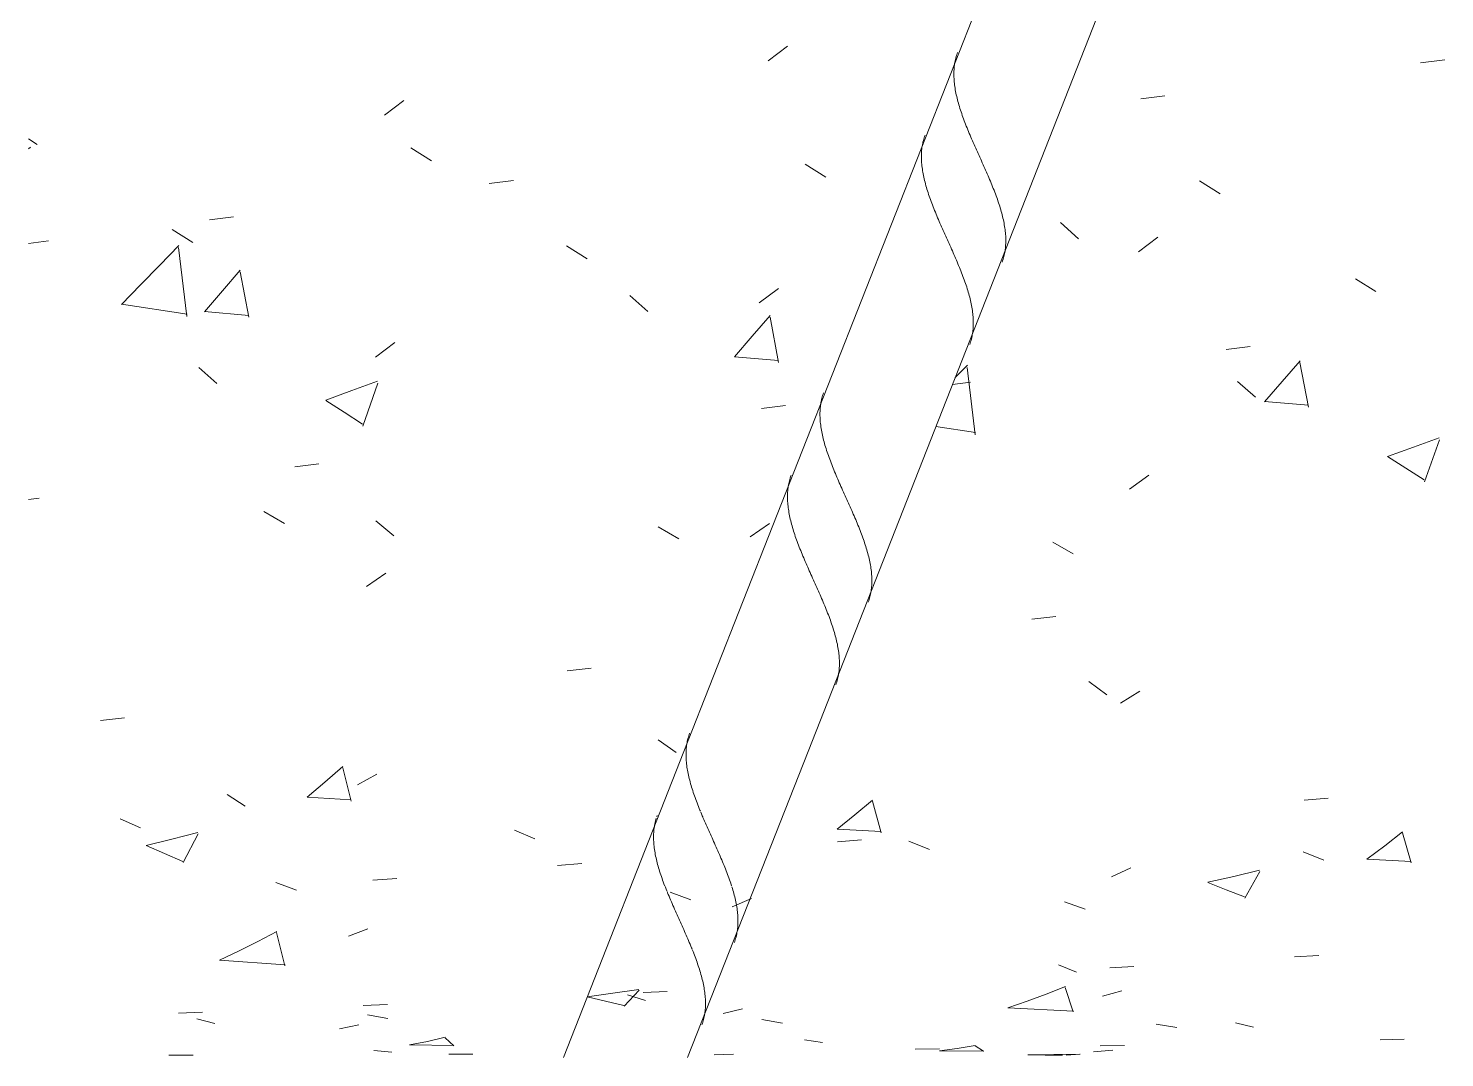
# Model space of a CAD drawing. Header units: inches. Extents: x 16427 to 16619, y -152 to -15.
# Drawn here: x 16594.34 to 16600.47, y -55.84 to -51.38 of the extents above; entities that cross this region are included whole.
import ezdxf

# ---------------------------------------------------------------- set-up
doc = ezdxf.new("R2010")
doc.units = ezdxf.units.IN
doc.header["$MEASUREMENT"] = 0
doc.layers.add('A-WALL', color=113, linetype='Continuous', lineweight=18)
doc.layers.add('A-WALL-PATT', color=111, linetype='Continuous', lineweight=18)

# ---------------------------------------------------------------- blocks, each defined once
blk = doc.blocks.new('FP_2-DETAIL - HOLLOWCORE SLAB - RC WAL CONNECTION SIDE')
at = {"layer": 'A-WALL-PATT', "color": 8, "lineweight": 9}
for p, q in [((16526.8018, -52.2135), (16526.9064, -52.1999)), ((16526.6412, -52.2549), (16526.7302, -52.3109)), ((16530.4889, -52.2246), (16530.5667, -52.2951)), ((16526.0177, -52.3154), (16526.1054, -52.304)), ((16526.5869, -52.4095), (16526.67, -52.3241)), ((16528.3494, -52.3261), (16528.4384, -52.3821)), ((16530.826, -52.3517), (16530.9097, -52.2882)), ((16526.7039, -52.6327), (16526.6686, -52.3338)), ((16526.5039, -52.4948), (16526.5869, -52.4095)), ((16526.8583, -52.5212), (16526.9354, -52.4308)), ((16526.9722, -52.6354), (16526.9352, -52.4384)), ((16526.4208, -52.5799), (16526.5039, -52.4948)), ((16529.183, -52.5734), (16529.2668, -52.5103)), ((16531.7658, -52.4684), (16531.8549, -52.5242)), ((16526.7811, -52.6114), (16526.8583, -52.5212)), ((16528.6227, -52.5404), (16528.7005, -52.6104)), ((16526.421, -52.5791), (16526.7056, -52.6224)), ((16526.7811, -52.6108), (16526.9724, -52.6272)), ((16529.1535, -52.7179), (16529.2306, -52.628)), ((16529.2674, -52.8312), (16529.2304, -52.6356)), ((16527.5209, -52.8077), (16527.6047, -52.7452)), ((16529.0764, -52.8074), (16529.1535, -52.7179)), ((16529.0764, -52.8067), (16529.2676, -52.823)), ((16531.2059, -52.775), (16531.3106, -52.7616)), ((16526.7565, -52.8531), (16526.8343, -52.9221)), ((16530.032, -52.8968), (16530.0852, -52.8432)), ((16530.1191, -53.1446), (16530.0837, -52.8527)), ((16531.4487, -52.9129), (16531.5259, -52.8239)), ((16531.5627, -53.0249), (16531.5257, -52.8314)), ((16527.4184, -52.9533), (16527.5304, -52.9118)), ((16527.4665, -53.1065), (16527.5314, -52.921)), ((16530.0205, -52.9262), (16530.0986, -52.9163)), ((16531.2556, -52.913), (16531.3335, -52.9818)), ((16531.3716, -53.0014), (16531.4487, -52.9129)), ((16527.306, -52.9952), (16527.3856, -53.0467)), ((16527.3063, -52.9947), (16527.4184, -52.9533)), ((16531.3716, -53.0008), (16531.5629, -53.0168)), ((16527.3856, -53.0467), (16527.4652, -53.098)), ((16529.1928, -53.031), (16529.2975, -53.0178)), ((16529.9485, -53.1091), (16530.1207, -53.1345)), ((16532.0172, -53.1981), (16532.1292, -53.1573)), ((16532.0653, -53.3483), (16532.1302, -53.1664)), ((16531.9049, -53.2392), (16531.9844, -53.2897)), ((16531.9051, -53.2387), (16532.0172, -53.1981)), ((16527.1719, -53.2836), (16527.2766, -53.2706)), ((16531.9844, -53.2897), (16532.064, -53.34)), ((16530.7871, -53.3795), (16530.8708, -53.3195)), ((16526.0177, -53.4253), (16526.0646, -53.4195)), ((16527.038, -53.4772), (16527.1271, -53.5293)), ((16527.5232, -53.5174), (16527.6011, -53.5825)), ((16528.7463, -53.5434), (16528.8353, -53.5951)), ((16529.1441, -53.5867), (16529.2278, -53.5281)), ((16530.4545, -53.609), (16530.5436, -53.6603)), ((16527.482, -53.8015), (16527.5658, -53.7446)), ((16530.364, -53.9437), (16530.4687, -53.9318)), ((16528.351, -54.1672), (16528.4557, -54.1558)), ((16530.6115, -54.2127), (16530.6894, -54.2706)), ((16530.7481, -54.3068), (16530.8319, -54.2551)), ((16526.33, -54.3814), (16526.4347, -54.3706)), ((16528.7453, -54.4664), (16528.8232, -54.5207)), ((16527.3023, -54.6489), (16527.3794, -54.5816)), ((16527.4162, -54.7319), (16527.3792, -54.5873)), ((16527.2251, -54.7146), (16527.3023, -54.6489)), ((16527.4431, -54.6608), (16527.5269, -54.6141)), ((16526.8792, -54.7031), (16526.957, -54.7533)), ((16527.2251, -54.7142), (16527.4164, -54.726)), ((16531.5432, -54.7278), (16531.6479, -54.7181)), ((16529.5975, -54.7906), (16529.6746, -54.7266)), ((16529.7114, -54.8692), (16529.6744, -54.7321)), ((16526.4149, -54.8084), (16526.5039, -54.8468)), ((16529.5204, -54.8529), (16529.5975, -54.7906)), ((16526.5277, -54.9236), (16526.6398, -54.8955)), ((16526.6398, -54.8955), (16526.7518, -54.8671)), ((16526.6879, -54.9979), (16526.7527, -54.8734)), ((16528.1231, -54.8571), (16528.2122, -54.8947)), ((16529.5204, -54.8524), (16529.7116, -54.8636)), ((16529.5222, -54.9083), (16529.6269, -54.8993)), ((16529.8313, -54.9048), (16529.9204, -54.9416)), ((16531.8927, -54.9246), (16531.9699, -54.8642)), ((16532.0067, -54.9987), (16531.9697, -54.8694)), ((16526.5274, -54.9239), (16526.607, -54.9584)), ((16526.607, -54.9584), (16526.6866, -54.9923)), ((16531.5396, -54.9515), (16531.6286, -54.9875)), ((16531.8156, -54.9833), (16531.8927, -54.9246)), ((16528.3103, -55.01), (16528.415, -55.0014)), ((16530.7092, -55.0592), (16530.793, -55.02)), ((16531.8156, -54.9829), (16532.0069, -54.9934)), ((16527.0896, -55.0833), (16527.1786, -55.1168)), ((16527.5092, -55.0743), (16527.6139, -55.066)), ((16531.1262, -55.0833), (16531.2058, -55.115)), ((16531.1265, -55.083), (16531.2386, -55.0572)), ((16531.2386, -55.0572), (16531.3506, -55.031)), ((16531.2867, -55.1512), (16531.3516, -55.0368)), ((16528.7978, -55.1257), (16528.8869, -55.1583)), ((16531.2058, -55.115), (16531.2854, -55.1461)), ((16529.0662, -55.1899), (16529.15, -55.1538)), ((16530.5061, -55.1671), (16530.5951, -55.1988)), ((16527.0112, -55.3391), (16527.0943, -55.2956)), ((16527.1282, -55.445), (16527.0928, -55.3007)), ((16527.4042, -55.317), (16527.488, -55.2842)), ((16526.845, -55.421), (16526.9281, -55.3809)), ((16526.9281, -55.3809), (16527.0112, -55.3391)), ((16526.8452, -55.4206), (16527.1298, -55.4404)), ((16530.4794, -55.441), (16530.5573, -55.4719)), ((16530.7014, -55.4534), (16530.8061, -55.4474)), ((16531.5024, -55.4062), (16531.6071, -55.3998)), ((16528.4375, -55.579), (16528.5171, -55.5979)), ((16528.4378, -55.5788), (16528.5499, -55.5632)), ((16528.5499, -55.5632), (16528.6619, -55.5471)), ((16528.598, -55.6191), (16528.6629, -55.5507)), ((16528.6132, -55.5702), (16528.6911, -55.5956)), ((16528.6804, -55.5607), (16528.7851, -55.5556)), ((16530.3433, -55.5979), (16530.4264, -55.5671)), ((16530.4264, -55.5671), (16530.5094, -55.5344)), ((16530.5433, -55.6441), (16530.508, -55.5382)), ((16530.6703, -55.5765), (16530.7541, -55.5528)), ((16527.4685, -55.6168), (16527.5731, -55.6122)), ((16528.5171, -55.5979), (16528.5967, -55.6161)), ((16529.0273, -55.6515), (16529.1111, -55.6314)), ((16530.2602, -55.6269), (16530.3433, -55.5979)), ((16530.2604, -55.6267), (16530.545, -55.6408)), ((16526.6674, -55.6504), (16526.7721, -55.6462)), ((16526.747, -55.6744), (16526.8249, -55.6941)), ((16527.3653, -55.7173), (16527.4491, -55.7011)), ((16527.4865, -55.6571), (16527.5755, -55.6737)), ((16529.1947, -55.678), (16529.2838, -55.6936)), ((16530.9029, -55.6977), (16530.992, -55.7123)), ((16531.2462, -55.6916), (16531.324, -55.7101)), ((16527.7463, -55.772), (16527.8234, -55.7546)), ((16527.8602, -55.7909), (16527.8232, -55.7562)), ((16531.8726, -55.7652), (16531.9773, -55.7626)), ((16527.5138, -55.8114), (16527.5917, -55.8182)), ((16527.6691, -55.7872), (16527.7463, -55.772)), ((16527.6691, -55.7871), (16527.8604, -55.7896)), ((16529.38, -55.7648), (16529.4579, -55.7775)), ((16529.8595, -55.8056), (16529.9642, -55.8039)), ((16529.9644, -55.8127), (16530.0415, -55.8023)), ((16529.9644, -55.8126), (16530.1556, -55.8142)), ((16530.0415, -55.8023), (16530.1186, -55.7897)), ((16530.1554, -55.8151), (16530.1184, -55.7909)), ((16530.6314, -55.8171), (16530.7152, -55.8109)), ((16530.6606, -55.7917), (16530.7653, -55.7897)), ((16526.6266, -55.8319), (16526.7313, -55.8318)), ((16527.8386, -55.8276), (16527.9433, -55.8269)), ((16528.9884, -55.8303), (16529.0722, -55.8279)), ((16530.3476, -55.8305), (16530.4226, -55.8315)), ((16530.3479, -55.8305), (16530.46, -55.829)), ((16530.4226, -55.8315), (16530.4976, -55.8319)), ((16530.46, -55.829), (16530.572, -55.8271)), ((16530.5132, -55.8319), (16530.573, -55.8276))]:
    blk.add_line(p, q, dxfattribs=at)
blk = doc.blocks.new('FP_3-DETAIL - HOLLOWCORE SLAB - RC WAL CONNECTION SIDE')
at = {"layer": 'A-WALL-PATT', "color": 8, "lineweight": 9}
for p, q in [((16529.2219, -51.5242), (16529.3057, -51.4616)), ((16532.0477, -51.5334), (16532.1524, -51.5199)), ((16527.5598, -51.7593), (16527.6436, -51.6961)), ((16530.8357, -51.6895), (16530.9404, -51.676)), ((16526.0177, -51.8625), (16526.0555, -51.8863)), ((16526.0177, -51.9051), (16526.0273, -51.8978)), ((16527.6747, -51.9015), (16527.7637, -51.9575)), ((16529.3829, -51.9728), (16529.472, -52.0288)), ((16528.0137, -52.0558), (16528.1184, -52.0422)), ((16531.0911, -52.0441), (16531.1802, -52.1001))]:
    blk.add_line(p, q, dxfattribs=at)
blk = doc.blocks.new('Dowel19 - Dowel-1964209-DETAIL - HOLLOWCORE SLAB - RC WAL CONNECTION SIDE')
at = {"layer": 'A-WALL', "lineweight": 9}
for name in ['FP_3-DETAIL - HOLLOWCORE SLAB - RC WAL CONNECTION SIDE', 'FP_2-DETAIL - HOLLOWCORE SLAB - RC WAL CONNECTION SIDE']:
    blk.add_blockref(name, (34.1613, 0), dxfattribs=at)
blk = doc.blocks.new('FP_4-DETAIL - HOLLOWCORE SLAB - RC WAL CONNECTION SIDE')
at = {"layer": 'A-WALL', "lineweight": 9}
for p, q in [((16530.7393, -49.7344), (16528.8574, -54.5161)), ((16529.3948, -54.5161), (16531.2766, -49.7344)), ((16528.8574, -54.5161), (16528.3353, -55.8427)), ((16528.8727, -55.8427), (16529.3948, -54.5161))]:
    blk.add_line(p, q, dxfattribs=at)
at = {"layer": 'A-WALL-PATT', "color": 8, "lineweight": 9}
for p, q in [((16530.0299, -51.5368), (16530.0309, -51.5306)), ((16530.0309, -51.5306), (16530.0321, -51.5245)), ((16530.0321, -51.5245), (16530.0334, -51.5184)), ((16530.0334, -51.5184), (16530.0349, -51.5124)), ((16530.0349, -51.5124), (16530.0365, -51.5064)), ((16530.0365, -51.5064), (16530.0382, -51.5005)), ((16530.0382, -51.5005), (16530.0401, -51.4947)), ((16530.0401, -51.4947), (16530.0421, -51.4889)), ((16530.0265, -51.5816), (16530.0266, -51.5751)), ((16530.0266, -51.5883), (16530.0265, -51.5816)), ((16530.0266, -51.5751), (16530.0268, -51.5686)), ((16530.0268, -51.5949), (16530.0266, -51.5883)), ((16530.0268, -51.5686), (16530.0271, -51.5621)), ((16530.0271, -51.5621), (16530.0276, -51.5557)), ((16530.0276, -51.5557), (16530.0282, -51.5494)), ((16530.0282, -51.5494), (16530.029, -51.5431)), ((16530.029, -51.5431), (16530.0299, -51.5368)), ((16530.0271, -51.6017), (16530.0268, -51.5949)), ((16530.0275, -51.6084), (16530.0271, -51.6017)), ((16530.0281, -51.6152), (16530.0275, -51.6084)), ((16530.0288, -51.6221), (16530.0281, -51.6152)), ((16530.0296, -51.629), (16530.0288, -51.6221)), ((16530.0306, -51.636), (16530.0296, -51.629)), ((16530.0316, -51.643), (16530.0306, -51.636)), ((16530.0328, -51.6501), (16530.0316, -51.643)), ((16530.0341, -51.6572), (16530.0328, -51.6501)), ((16530.0355, -51.6643), (16530.0341, -51.6572)), ((16530.037, -51.6715), (16530.0355, -51.6643)), ((16530.0387, -51.6787), (16530.037, -51.6715)), ((16530.0404, -51.686), (16530.0387, -51.6787)), ((16530.0423, -51.6933), (16530.0404, -51.686)), ((16530.0442, -51.7007), (16530.0423, -51.6933)), ((16530.0462, -51.7081), (16530.0442, -51.7007)), ((16530.0484, -51.7155), (16530.0462, -51.7081)), ((16530.0506, -51.723), (16530.0484, -51.7155)), ((16530.0529, -51.7305), (16530.0506, -51.723)), ((16530.0553, -51.7381), (16530.0529, -51.7305)), ((16530.0578, -51.7456), (16530.0553, -51.7381)), ((16530.0604, -51.7532), (16530.0578, -51.7456)), ((16530.0631, -51.7609), (16530.0604, -51.7532)), ((16530.0658, -51.7686), (16530.0631, -51.7609)), ((16530.0686, -51.7763), (16530.0658, -51.7686)), ((16530.0715, -51.784), (16530.0686, -51.7763)), ((16530.0744, -51.7917), (16530.0715, -51.784)), ((16530.0775, -51.7995), (16530.0744, -51.7917)), ((16530.0805, -51.8073), (16530.0775, -51.7995)), ((16530.0837, -51.8151), (16530.0805, -51.8073)), ((16530.0869, -51.823), (16530.0837, -51.8151)), ((16530.0901, -51.8309), (16530.0869, -51.823)), ((16530.0934, -51.8388), (16530.0901, -51.8309)), ((16529.8884, -51.9003), (16529.8893, -51.8941)), ((16529.8893, -51.8941), (16529.8903, -51.8879)), ((16529.8903, -51.8879), (16529.8915, -51.8817)), ((16529.8915, -51.8817), (16529.8928, -51.8757)), ((16529.8928, -51.8757), (16529.8943, -51.8697)), ((16529.8943, -51.8697), (16529.8959, -51.8637)), ((16529.8959, -51.8637), (16529.8976, -51.8578)), ((16529.8976, -51.8578), (16529.8995, -51.8519)), ((16529.8995, -51.8519), (16529.9015, -51.8461)), ((16530.0967, -51.8467), (16530.0934, -51.8388)), ((16530.1001, -51.8546), (16530.0967, -51.8467)), ((16530.1035, -51.8625), (16530.1001, -51.8546)), ((16530.1069, -51.8705), (16530.1035, -51.8625)), ((16530.1104, -51.8784), (16530.1069, -51.8705)), ((16530.1139, -51.8864), (16530.1104, -51.8784)), ((16530.1175, -51.8944), (16530.1139, -51.8864)), ((16530.121, -51.9024), (16530.1175, -51.8944)), ((16529.8859, -51.9389), (16529.886, -51.9323)), ((16529.886, -51.9455), (16529.8859, -51.9389)), ((16529.886, -51.9323), (16529.8862, -51.9258)), ((16529.8862, -51.9522), (16529.886, -51.9455)), ((16529.8862, -51.9258), (16529.8865, -51.9194)), ((16529.8865, -51.9589), (16529.8862, -51.9522)), ((16529.8865, -51.9194), (16529.887, -51.913)), ((16529.8869, -51.9657), (16529.8865, -51.9589)), ((16529.887, -51.913), (16529.8876, -51.9066)), ((16529.8876, -51.9066), (16529.8884, -51.9003)), ((16530.1246, -51.9104), (16530.121, -51.9024)), ((16530.1282, -51.9184), (16530.1246, -51.9104)), ((16530.1318, -51.9264), (16530.1282, -51.9184)), ((16530.1354, -51.9344), (16530.1318, -51.9264)), ((16530.139, -51.9424), (16530.1354, -51.9344)), ((16530.1426, -51.9504), (16530.139, -51.9424)), ((16530.1462, -51.9584), (16530.1426, -51.9504)), ((16530.1498, -51.9665), (16530.1462, -51.9584)), ((16529.8875, -51.9725), (16529.8869, -51.9657)), ((16529.8882, -51.9794), (16529.8875, -51.9725)), ((16529.889, -51.9863), (16529.8882, -51.9794)), ((16529.89, -51.9932), (16529.889, -51.9863)), ((16529.891, -52.0003), (16529.89, -51.9932)), ((16529.8922, -52.0073), (16529.891, -52.0003)), ((16529.8935, -52.0144), (16529.8922, -52.0073)), ((16529.8949, -52.0216), (16529.8935, -52.0144)), ((16529.8964, -52.0288), (16529.8949, -52.0216)), ((16530.1534, -51.9745), (16530.1498, -51.9665)), ((16530.1569, -51.9825), (16530.1534, -51.9745)), ((16530.1605, -51.9904), (16530.1569, -51.9825)), ((16530.164, -51.9984), (16530.1605, -51.9904)), ((16530.1675, -52.0064), (16530.164, -51.9984)), ((16530.171, -52.0144), (16530.1675, -52.0064)), ((16530.1745, -52.0223), (16530.171, -52.0144)), ((16530.1779, -52.0303), (16530.1745, -52.0223)), ((16529.8981, -52.036), (16529.8964, -52.0288)), ((16529.8998, -52.0433), (16529.8981, -52.036)), ((16529.9017, -52.0506), (16529.8998, -52.0433)), ((16529.9036, -52.058), (16529.9017, -52.0506)), ((16529.9056, -52.0654), (16529.9036, -52.058)), ((16529.9078, -52.0728), (16529.9056, -52.0654)), ((16529.91, -52.0803), (16529.9078, -52.0728)), ((16529.9123, -52.0878), (16529.91, -52.0803)), ((16530.1812, -52.0382), (16530.1779, -52.0303)), ((16530.1846, -52.0461), (16530.1812, -52.0382)), ((16530.1879, -52.054), (16530.1846, -52.0461)), ((16530.1911, -52.0618), (16530.1879, -52.054)), ((16530.1943, -52.0697), (16530.1911, -52.0618)), ((16530.1974, -52.0775), (16530.1943, -52.0697)), ((16530.2005, -52.0853), (16530.1974, -52.0775)), ((16529.9147, -52.0953), (16529.9123, -52.0878)), ((16529.9172, -52.1029), (16529.9147, -52.0953)), ((16529.9198, -52.1105), (16529.9172, -52.1029)), ((16529.9225, -52.1181), (16529.9198, -52.1105)), ((16529.9252, -52.1258), (16529.9225, -52.1181)), ((16529.928, -52.1335), (16529.9252, -52.1258)), ((16529.9309, -52.1412), (16529.928, -52.1335)), ((16529.9339, -52.149), (16529.9309, -52.1412)), ((16530.2035, -52.0931), (16530.2005, -52.0853)), ((16530.2065, -52.1009), (16530.2035, -52.0931)), ((16530.2093, -52.1086), (16530.2065, -52.1009)), ((16530.2121, -52.1163), (16530.2093, -52.1086)), ((16530.2149, -52.124), (16530.2121, -52.1163)), ((16530.2175, -52.1316), (16530.2149, -52.124)), ((16530.2201, -52.1392), (16530.2175, -52.1316)), ((16530.2226, -52.1468), (16530.2201, -52.1392)), ((16529.9369, -52.1568), (16529.9339, -52.149)), ((16529.9399, -52.1646), (16529.9369, -52.1568)), ((16529.9431, -52.1724), (16529.9399, -52.1646)), ((16529.9463, -52.1802), (16529.9431, -52.1724)), ((16529.9495, -52.1881), (16529.9463, -52.1802)), ((16529.9528, -52.196), (16529.9495, -52.1881)), ((16529.9561, -52.2039), (16529.9528, -52.196)), ((16529.9595, -52.2118), (16529.9561, -52.2039)), ((16530.225, -52.1543), (16530.2226, -52.1468)), ((16530.2273, -52.1618), (16530.225, -52.1543)), ((16530.2296, -52.1693), (16530.2273, -52.1618)), ((16530.2317, -52.1767), (16530.2296, -52.1693)), ((16530.2338, -52.1841), (16530.2317, -52.1767)), ((16530.2357, -52.1915), (16530.2338, -52.1841)), ((16530.2375, -52.1988), (16530.2357, -52.1915)), ((16530.2393, -52.2061), (16530.2375, -52.1988)), ((16530.2409, -52.2133), (16530.2393, -52.2061)), ((16529.9629, -52.2198), (16529.9595, -52.2118)), ((16529.9664, -52.2277), (16529.9629, -52.2198)), ((16529.9698, -52.2357), (16529.9664, -52.2277)), ((16529.9733, -52.2437), (16529.9698, -52.2357)), ((16529.9769, -52.2516), (16529.9733, -52.2437)), ((16529.9804, -52.2596), (16529.9769, -52.2516)), ((16529.984, -52.2676), (16529.9804, -52.2596)), ((16529.9876, -52.2756), (16529.984, -52.2676)), ((16530.2424, -52.2205), (16530.2409, -52.2133)), ((16530.2438, -52.2277), (16530.2424, -52.2205)), ((16530.2451, -52.2348), (16530.2438, -52.2277)), ((16530.2463, -52.2418), (16530.2451, -52.2348)), ((16530.2474, -52.2488), (16530.2463, -52.2418)), ((16530.2483, -52.2558), (16530.2474, -52.2488)), ((16530.2491, -52.2627), (16530.2483, -52.2558)), ((16530.2498, -52.2696), (16530.2491, -52.2627)), ((16529.9912, -52.2836), (16529.9876, -52.2756)), ((16529.9948, -52.2917), (16529.9912, -52.2836)), ((16529.9984, -52.2997), (16529.9948, -52.2917)), ((16530.002, -52.3077), (16529.9984, -52.2997)), ((16530.0056, -52.3157), (16530.002, -52.3077)), ((16530.0092, -52.3237), (16530.0056, -52.3157)), ((16530.0128, -52.3317), (16530.0092, -52.3237)), ((16530.2497, -52.3355), (16530.2503, -52.3291)), ((16530.2504, -52.2764), (16530.2498, -52.2696)), ((16530.2503, -52.3291), (16530.2508, -52.3227)), ((16530.2509, -52.2832), (16530.2504, -52.2764)), ((16530.2508, -52.3227), (16530.2512, -52.3163)), ((16530.2512, -52.2899), (16530.2509, -52.2832)), ((16530.2514, -52.2966), (16530.2512, -52.2899)), ((16530.2512, -52.3163), (16530.2514, -52.3098)), ((16530.2514, -52.3032), (16530.2514, -52.2966)), ((16530.2514, -52.3098), (16530.2514, -52.3032)), ((16530.0163, -52.3397), (16530.0128, -52.3317)), ((16530.0199, -52.3477), (16530.0163, -52.3397)), ((16530.0234, -52.3557), (16530.0199, -52.3477)), ((16530.0269, -52.3637), (16530.0234, -52.3557)), ((16530.0304, -52.3716), (16530.0269, -52.3637)), ((16530.0339, -52.3796), (16530.0304, -52.3716)), ((16530.0373, -52.3875), (16530.0339, -52.3796)), ((16530.0406, -52.3954), (16530.0373, -52.3875)), ((16530.2358, -52.396), (16530.2378, -52.3902)), ((16530.2378, -52.3902), (16530.2397, -52.3843)), ((16530.2397, -52.3843), (16530.2415, -52.3784)), ((16530.2415, -52.3784), (16530.2431, -52.3724)), ((16530.2431, -52.3724), (16530.2445, -52.3664)), ((16530.2445, -52.3664), (16530.2459, -52.3603)), ((16530.2459, -52.3603), (16530.247, -52.3542)), ((16530.247, -52.3542), (16530.2481, -52.348)), ((16530.2481, -52.348), (16530.249, -52.3418)), ((16530.249, -52.3418), (16530.2497, -52.3355)), ((16530.044, -52.4033), (16530.0406, -52.3954)), ((16530.0473, -52.4112), (16530.044, -52.4033)), ((16530.0505, -52.4191), (16530.0473, -52.4112)), ((16530.0537, -52.4269), (16530.0505, -52.4191)), ((16530.0568, -52.4348), (16530.0537, -52.4269)), ((16530.0599, -52.4426), (16530.0568, -52.4348)), ((16530.0629, -52.4503), (16530.0599, -52.4426)), ((16530.0659, -52.4581), (16530.0629, -52.4503)), ((16530.0687, -52.4658), (16530.0659, -52.4581)), ((16530.0715, -52.4735), (16530.0687, -52.4658)), ((16530.0743, -52.4812), (16530.0715, -52.4735)), ((16530.0769, -52.4888), (16530.0743, -52.4812)), ((16530.0795, -52.4965), (16530.0769, -52.4888)), ((16530.082, -52.504), (16530.0795, -52.4965)), ((16530.0844, -52.5116), (16530.082, -52.504)), ((16530.0868, -52.5191), (16530.0844, -52.5116)), ((16530.089, -52.5266), (16530.0868, -52.5191)), ((16530.0911, -52.534), (16530.089, -52.5266)), ((16530.0932, -52.5414), (16530.0911, -52.534)), ((16530.0951, -52.5487), (16530.0932, -52.5414)), ((16530.0969, -52.5561), (16530.0951, -52.5487)), ((16530.0987, -52.5633), (16530.0969, -52.5561)), ((16530.1003, -52.5706), (16530.0987, -52.5633)), ((16530.1018, -52.5778), (16530.1003, -52.5706)), ((16530.1032, -52.5849), (16530.1018, -52.5778)), ((16530.1045, -52.592), (16530.1032, -52.5849)), ((16530.1057, -52.5991), (16530.1045, -52.592)), ((16530.1068, -52.6061), (16530.1057, -52.5991)), ((16530.1077, -52.6131), (16530.1068, -52.6061)), ((16530.1086, -52.62), (16530.1077, -52.6131)), ((16530.1093, -52.6268), (16530.1086, -52.62)), ((16530.1098, -52.6337), (16530.1093, -52.6268)), ((16530.1103, -52.6404), (16530.1098, -52.6337)), ((16530.1084, -52.699), (16530.1091, -52.6927)), ((16530.1091, -52.6927), (16530.1097, -52.6864)), ((16530.1097, -52.6864), (16530.1102, -52.68)), ((16530.1102, -52.68), (16530.1106, -52.6735)), ((16530.1106, -52.6472), (16530.1103, -52.6404)), ((16530.1108, -52.6538), (16530.1106, -52.6472)), ((16530.1106, -52.6735), (16530.1108, -52.667)), ((16530.1108, -52.6604), (16530.1108, -52.6538)), ((16530.1108, -52.667), (16530.1108, -52.6604)), ((16530.0952, -52.7532), (16530.0973, -52.7474)), ((16530.0973, -52.7474), (16530.0991, -52.7416)), ((16530.0991, -52.7416), (16530.1009, -52.7356)), ((16530.1009, -52.7356), (16530.1025, -52.7297)), ((16530.1025, -52.7297), (16530.1039, -52.7237)), ((16530.1039, -52.7237), (16530.1053, -52.7176)), ((16530.1053, -52.7176), (16530.1064, -52.7115)), ((16530.1064, -52.7115), (16530.1075, -52.7053)), ((16530.1075, -52.7053), (16530.1084, -52.699)), ((16529.4509, -53.0045), (16529.452, -52.9984)), ((16529.452, -52.9984), (16529.4534, -52.9923)), ((16529.4534, -52.9923), (16529.4548, -52.9863)), ((16529.4548, -52.9863), (16529.4564, -52.9803)), ((16529.4564, -52.9803), (16529.4582, -52.9744)), ((16529.4582, -52.9744), (16529.4601, -52.9686)), ((16529.4601, -52.9686), (16529.4621, -52.9628)), ((16529.4465, -53.049), (16529.4467, -53.0425)), ((16529.4465, -53.0555), (16529.4465, -53.049)), ((16529.4465, -53.0622), (16529.4465, -53.0555)), ((16529.4467, -53.0688), (16529.4465, -53.0622)), ((16529.4467, -53.0425), (16529.4471, -53.036)), ((16529.4471, -53.036), (16529.4476, -53.0296)), ((16529.4476, -53.0296), (16529.4482, -53.0232)), ((16529.4482, -53.0232), (16529.4489, -53.0169)), ((16529.4489, -53.0169), (16529.4498, -53.0107)), ((16529.4498, -53.0107), (16529.4509, -53.0045)), ((16529.447, -53.0755), (16529.4467, -53.0688)), ((16529.4475, -53.0823), (16529.447, -53.0755)), ((16529.4481, -53.0891), (16529.4475, -53.0823)), ((16529.4488, -53.096), (16529.4481, -53.0891)), ((16529.4496, -53.1029), (16529.4488, -53.096)), ((16529.4505, -53.1099), (16529.4496, -53.1029)), ((16529.4516, -53.1169), (16529.4505, -53.1099)), ((16529.4528, -53.124), (16529.4516, -53.1169)), ((16529.4541, -53.1311), (16529.4528, -53.124)), ((16529.4555, -53.1382), (16529.4541, -53.1311)), ((16529.457, -53.1454), (16529.4555, -53.1382)), ((16529.4586, -53.1526), (16529.457, -53.1454)), ((16529.4604, -53.1599), (16529.4586, -53.1526)), ((16529.4622, -53.1672), (16529.4604, -53.1599)), ((16529.4641, -53.1746), (16529.4622, -53.1672)), ((16529.4662, -53.182), (16529.4641, -53.1746)), ((16529.4683, -53.1894), (16529.4662, -53.182)), ((16529.4706, -53.1969), (16529.4683, -53.1894)), ((16529.4729, -53.2044), (16529.4706, -53.1969)), ((16529.4753, -53.2119), (16529.4729, -53.2044)), ((16529.4778, -53.2195), (16529.4753, -53.2119)), ((16529.4804, -53.2271), (16529.4778, -53.2195)), ((16529.483, -53.2348), (16529.4804, -53.2271)), ((16529.4858, -53.2424), (16529.483, -53.2348)), ((16529.4886, -53.2501), (16529.4858, -53.2424)), ((16529.4915, -53.2579), (16529.4886, -53.2501)), ((16529.4944, -53.2656), (16529.4915, -53.2579)), ((16529.4974, -53.2734), (16529.4944, -53.2656)), ((16529.5005, -53.2812), (16529.4974, -53.2734)), ((16529.5036, -53.289), (16529.5005, -53.2812)), ((16529.5068, -53.2969), (16529.5036, -53.289)), ((16529.51, -53.3048), (16529.5068, -53.2969)), ((16529.5133, -53.3126), (16529.51, -53.3048)), ((16529.3083, -53.3742), (16529.3092, -53.368)), ((16529.3092, -53.368), (16529.3103, -53.3618)), ((16529.3103, -53.3618), (16529.3114, -53.3556)), ((16529.3114, -53.3556), (16529.3128, -53.3496)), ((16529.3128, -53.3496), (16529.3142, -53.3435)), ((16529.3142, -53.3435), (16529.3158, -53.3376)), ((16529.3158, -53.3376), (16529.3176, -53.3317)), ((16529.3176, -53.3317), (16529.3195, -53.3258)), ((16529.3195, -53.3258), (16529.3215, -53.32)), ((16529.5167, -53.3205), (16529.5133, -53.3126)), ((16529.52, -53.3285), (16529.5167, -53.3205)), ((16529.5235, -53.3364), (16529.52, -53.3285)), ((16529.5269, -53.3444), (16529.5235, -53.3364)), ((16529.5304, -53.3523), (16529.5269, -53.3444)), ((16529.5339, -53.3603), (16529.5304, -53.3523)), ((16529.5374, -53.3683), (16529.5339, -53.3603)), ((16529.541, -53.3763), (16529.5374, -53.3683)), ((16529.3059, -53.4062), (16529.3061, -53.3997)), ((16529.3059, -53.4128), (16529.3059, -53.4062)), ((16529.3059, -53.4194), (16529.3059, -53.4128)), ((16529.3061, -53.4261), (16529.3059, -53.4194)), ((16529.3061, -53.3997), (16529.3065, -53.3932)), ((16529.3064, -53.4328), (16529.3061, -53.4261)), ((16529.3069, -53.4396), (16529.3064, -53.4328)), ((16529.3065, -53.3932), (16529.307, -53.3868)), ((16529.307, -53.3868), (16529.3076, -53.3805)), ((16529.3076, -53.3805), (16529.3083, -53.3742)), ((16529.5445, -53.3843), (16529.541, -53.3763)), ((16529.5481, -53.3923), (16529.5445, -53.3843)), ((16529.5517, -53.4003), (16529.5481, -53.3923)), ((16529.5553, -53.4083), (16529.5517, -53.4003)), ((16529.5589, -53.4163), (16529.5553, -53.4083)), ((16529.5625, -53.4243), (16529.5589, -53.4163)), ((16529.5661, -53.4323), (16529.5625, -53.4243)), ((16529.5697, -53.4403), (16529.5661, -53.4323)), ((16529.3075, -53.4464), (16529.3069, -53.4396)), ((16529.3082, -53.4533), (16529.3075, -53.4464)), ((16529.309, -53.4602), (16529.3082, -53.4533)), ((16529.3099, -53.4671), (16529.309, -53.4602)), ((16529.311, -53.4741), (16529.3099, -53.4671)), ((16529.3122, -53.4812), (16529.311, -53.4741)), ((16529.3135, -53.4883), (16529.3122, -53.4812)), ((16529.3149, -53.4955), (16529.3135, -53.4883)), ((16529.5733, -53.4483), (16529.5697, -53.4403)), ((16529.5769, -53.4563), (16529.5733, -53.4483)), ((16529.5804, -53.4643), (16529.5769, -53.4563)), ((16529.584, -53.4723), (16529.5804, -53.4643)), ((16529.5875, -53.4803), (16529.584, -53.4723)), ((16529.591, -53.4883), (16529.5875, -53.4803)), ((16529.5944, -53.4962), (16529.591, -53.4883)), ((16529.3164, -53.5027), (16529.3149, -53.4955)), ((16529.318, -53.5099), (16529.3164, -53.5027)), ((16529.3198, -53.5172), (16529.318, -53.5099)), ((16529.3216, -53.5245), (16529.3198, -53.5172)), ((16529.3236, -53.5318), (16529.3216, -53.5245)), ((16529.3256, -53.5392), (16529.3236, -53.5318)), ((16529.3277, -53.5467), (16529.3256, -53.5392)), ((16529.33, -53.5541), (16529.3277, -53.5467)), ((16529.3323, -53.5617), (16529.33, -53.5541)), ((16529.5978, -53.5041), (16529.5944, -53.4962)), ((16529.6012, -53.5121), (16529.5978, -53.5041)), ((16529.6045, -53.52), (16529.6012, -53.5121)), ((16529.6078, -53.5279), (16529.6045, -53.52)), ((16529.611, -53.5357), (16529.6078, -53.5279)), ((16529.6142, -53.5436), (16529.611, -53.5357)), ((16529.6174, -53.5514), (16529.6142, -53.5436)), ((16529.6204, -53.5592), (16529.6174, -53.5514)), ((16529.3347, -53.5692), (16529.3323, -53.5617)), ((16529.3372, -53.5768), (16529.3347, -53.5692)), ((16529.3398, -53.5844), (16529.3372, -53.5768)), ((16529.3424, -53.592), (16529.3398, -53.5844)), ((16529.3452, -53.5997), (16529.3424, -53.592)), ((16529.348, -53.6074), (16529.3452, -53.5997)), ((16529.3509, -53.6151), (16529.348, -53.6074)), ((16529.3538, -53.6229), (16529.3509, -53.6151)), ((16529.6235, -53.567), (16529.6204, -53.5592)), ((16529.6264, -53.5747), (16529.6235, -53.567)), ((16529.6293, -53.5825), (16529.6264, -53.5747)), ((16529.6321, -53.5902), (16529.6293, -53.5825)), ((16529.6348, -53.5978), (16529.6321, -53.5902)), ((16529.6375, -53.6055), (16529.6348, -53.5978)), ((16529.6401, -53.6131), (16529.6375, -53.6055)), ((16529.6426, -53.6207), (16529.6401, -53.6131)), ((16529.3568, -53.6307), (16529.3538, -53.6229)), ((16529.3599, -53.6385), (16529.3568, -53.6307)), ((16529.363, -53.6463), (16529.3599, -53.6385)), ((16529.3662, -53.6541), (16529.363, -53.6463)), ((16529.3695, -53.662), (16529.3662, -53.6541)), ((16529.3727, -53.6699), (16529.3695, -53.662)), ((16529.3761, -53.6778), (16529.3727, -53.6699)), ((16529.3794, -53.6857), (16529.3761, -53.6778)), ((16529.645, -53.6282), (16529.6426, -53.6207)), ((16529.6473, -53.6357), (16529.645, -53.6282)), ((16529.6495, -53.6432), (16529.6473, -53.6357)), ((16529.6517, -53.6506), (16529.6495, -53.6432)), ((16529.6537, -53.658), (16529.6517, -53.6506)), ((16529.6557, -53.6654), (16529.6537, -53.658)), ((16529.6575, -53.6727), (16529.6557, -53.6654)), ((16529.6592, -53.68), (16529.6575, -53.6727)), ((16529.3829, -53.6937), (16529.3794, -53.6857)), ((16529.3863, -53.7016), (16529.3829, -53.6937)), ((16529.3898, -53.7096), (16529.3863, -53.7016)), ((16529.3933, -53.7175), (16529.3898, -53.7096)), ((16529.3968, -53.7255), (16529.3933, -53.7175)), ((16529.4004, -53.7335), (16529.3968, -53.7255)), ((16529.4039, -53.7415), (16529.4004, -53.7335)), ((16529.6609, -53.6872), (16529.6592, -53.68)), ((16529.6624, -53.6944), (16529.6609, -53.6872)), ((16529.6638, -53.7016), (16529.6624, -53.6944)), ((16529.6651, -53.7087), (16529.6638, -53.7016)), ((16529.6663, -53.7157), (16529.6651, -53.7087)), ((16529.6673, -53.7227), (16529.6663, -53.7157)), ((16529.6683, -53.7297), (16529.6673, -53.7227)), ((16529.6691, -53.7366), (16529.6683, -53.7297)), ((16529.6698, -53.7435), (16529.6691, -53.7366)), ((16529.4075, -53.7495), (16529.4039, -53.7415)), ((16529.4111, -53.7575), (16529.4075, -53.7495)), ((16529.4147, -53.7655), (16529.4111, -53.7575)), ((16529.4183, -53.7736), (16529.4147, -53.7655)), ((16529.4219, -53.7816), (16529.4183, -53.7736)), ((16529.4255, -53.7896), (16529.4219, -53.7816)), ((16529.4291, -53.7976), (16529.4255, -53.7896)), ((16529.4327, -53.8056), (16529.4291, -53.7976)), ((16529.6704, -53.7503), (16529.6698, -53.7435)), ((16529.6703, -53.803), (16529.6708, -53.7966)), ((16529.6708, -53.7571), (16529.6704, -53.7503)), ((16529.6711, -53.7638), (16529.6708, -53.7571)), ((16529.6708, -53.7966), (16529.6711, -53.7902)), ((16529.6713, -53.7705), (16529.6711, -53.7638)), ((16529.6711, -53.7902), (16529.6713, -53.7836)), ((16529.6714, -53.7771), (16529.6713, -53.7705)), ((16529.6713, -53.7836), (16529.6714, -53.7771)), ((16529.4363, -53.8136), (16529.4327, -53.8056)), ((16529.4398, -53.8216), (16529.4363, -53.8136)), ((16529.4434, -53.8296), (16529.4398, -53.8216)), ((16529.4469, -53.8375), (16529.4434, -53.8296)), ((16529.4504, -53.8455), (16529.4469, -53.8375)), ((16529.4538, -53.8535), (16529.4504, -53.8455)), ((16529.4572, -53.8614), (16529.4538, -53.8535)), ((16529.4606, -53.8693), (16529.4572, -53.8614)), ((16529.6578, -53.864), (16529.6597, -53.8582)), ((16529.6597, -53.8582), (16529.6614, -53.8523)), ((16529.6614, -53.8523), (16529.663, -53.8463)), ((16529.663, -53.8463), (16529.6645, -53.8403)), ((16529.6645, -53.8403), (16529.6658, -53.8342)), ((16529.6658, -53.8342), (16529.667, -53.8281)), ((16529.667, -53.8281), (16529.668, -53.8219)), ((16529.668, -53.8219), (16529.6689, -53.8157)), ((16529.6689, -53.8157), (16529.6697, -53.8094)), ((16529.6697, -53.8094), (16529.6703, -53.803)), ((16529.4639, -53.8772), (16529.4606, -53.8693)), ((16529.4672, -53.8851), (16529.4639, -53.8772)), ((16529.4705, -53.893), (16529.4672, -53.8851)), ((16529.4736, -53.9008), (16529.4705, -53.893)), ((16529.4768, -53.9087), (16529.4736, -53.9008)), ((16529.4798, -53.9165), (16529.4768, -53.9087)), ((16529.4829, -53.9242), (16529.4798, -53.9165)), ((16529.4858, -53.932), (16529.4829, -53.9242)), ((16529.6558, -53.8698), (16529.6578, -53.864)), ((16529.4887, -53.9397), (16529.4858, -53.932)), ((16529.4915, -53.9474), (16529.4887, -53.9397)), ((16529.4942, -53.9551), (16529.4915, -53.9474)), ((16529.4969, -53.9627), (16529.4942, -53.9551)), ((16529.4995, -53.9703), (16529.4969, -53.9627)), ((16529.502, -53.9779), (16529.4995, -53.9703)), ((16529.5044, -53.9855), (16529.502, -53.9779)), ((16529.5067, -53.993), (16529.5044, -53.9855)), ((16529.5089, -54.0004), (16529.5067, -53.993)), ((16529.5111, -54.0079), (16529.5089, -54.0004)), ((16529.5131, -54.0153), (16529.5111, -54.0079)), ((16529.5151, -54.0226), (16529.5131, -54.0153)), ((16529.5169, -54.0299), (16529.5151, -54.0226)), ((16529.5186, -54.0372), (16529.5169, -54.0299)), ((16529.5203, -54.0445), (16529.5186, -54.0372)), ((16529.5218, -54.0517), (16529.5203, -54.0445)), ((16529.5232, -54.0588), (16529.5218, -54.0517)), ((16529.5245, -54.0659), (16529.5232, -54.0588)), ((16529.5257, -54.073), (16529.5245, -54.0659)), ((16529.5267, -54.08), (16529.5257, -54.073)), ((16529.5277, -54.0869), (16529.5267, -54.08)), ((16529.5285, -54.0939), (16529.5277, -54.0869)), ((16529.5292, -54.1007), (16529.5285, -54.0939)), ((16529.5298, -54.1076), (16529.5292, -54.1007)), ((16529.5302, -54.1143), (16529.5298, -54.1076)), ((16529.5283, -54.1729), (16529.5291, -54.1666)), ((16529.5291, -54.1666), (16529.5297, -54.1603)), ((16529.5297, -54.1603), (16529.5302, -54.1539)), ((16529.5306, -54.121), (16529.5302, -54.1143)), ((16529.5302, -54.1539), (16529.5305, -54.1474)), ((16529.5305, -54.1474), (16529.5307, -54.1409)), ((16529.5307, -54.1277), (16529.5306, -54.121)), ((16529.5308, -54.1343), (16529.5307, -54.1277)), ((16529.5307, -54.1409), (16529.5308, -54.1343)), ((16529.5152, -54.2271), (16529.5172, -54.2213)), ((16529.5172, -54.2213), (16529.5191, -54.2154)), ((16529.5191, -54.2154), (16529.5208, -54.2095)), ((16529.5208, -54.2095), (16529.5224, -54.2036)), ((16529.5224, -54.2036), (16529.5239, -54.1976)), ((16529.5239, -54.1976), (16529.5252, -54.1915)), ((16529.5252, -54.1915), (16529.5264, -54.1853)), ((16529.5264, -54.1853), (16529.5274, -54.1792)), ((16529.5274, -54.1792), (16529.5283, -54.1729)), ((16528.8708, -54.4784), (16528.872, -54.4723)), ((16528.872, -54.4723), (16528.8733, -54.4662)), ((16528.8733, -54.4662), (16528.8748, -54.4602)), ((16528.8748, -54.4602), (16528.8764, -54.4542)), ((16528.8764, -54.4542), (16528.8781, -54.4483)), ((16528.8781, -54.4483), (16528.88, -54.4425)), ((16528.88, -54.4425), (16528.882, -54.4367)), ((16528.8664, -54.5294), (16528.8665, -54.5229)), ((16528.8665, -54.536), (16528.8664, -54.5294)), ((16528.8665, -54.5229), (16528.8667, -54.5163)), ((16528.8667, -54.5427), (16528.8665, -54.536)), ((16528.8667, -54.5163), (16528.867, -54.5099)), ((16528.867, -54.5099), (16528.8675, -54.5035)), ((16528.8675, -54.5035), (16528.8681, -54.4971)), ((16528.8681, -54.4971), (16528.8689, -54.4908)), ((16528.8689, -54.4908), (16528.8698, -54.4846)), ((16528.8698, -54.4846), (16528.8708, -54.4784)), ((16528.867, -54.5494), (16528.8667, -54.5427)), ((16528.8674, -54.5562), (16528.867, -54.5494)), ((16528.868, -54.563), (16528.8674, -54.5562)), ((16528.8687, -54.5699), (16528.868, -54.563)), ((16528.8695, -54.5768), (16528.8687, -54.5699)), ((16528.8705, -54.5838), (16528.8695, -54.5768)), ((16528.8715, -54.5908), (16528.8705, -54.5838)), ((16528.8727, -54.5978), (16528.8715, -54.5908)), ((16528.874, -54.6049), (16528.8727, -54.5978)), ((16528.8754, -54.6121), (16528.874, -54.6049)), ((16528.877, -54.6193), (16528.8754, -54.6121)), ((16528.8786, -54.6265), (16528.877, -54.6193)), ((16528.8803, -54.6338), (16528.8786, -54.6265)), ((16528.8822, -54.6411), (16528.8803, -54.6338)), ((16528.8841, -54.6485), (16528.8822, -54.6411)), ((16528.8861, -54.6559), (16528.8841, -54.6485))]:
    blk.add_line(p, q, dxfattribs=at)
at = {"layer": 'A-WALL-PATT', "color": 9, "lineweight": 9}
for p, q in [((16528.8883, -54.6633), (16528.8861, -54.6559)), ((16528.8905, -54.6708), (16528.8883, -54.6633)), ((16528.8928, -54.6783), (16528.8905, -54.6708)), ((16528.8952, -54.6858), (16528.8928, -54.6783)), ((16528.8977, -54.6934), (16528.8952, -54.6858)), ((16528.9003, -54.701), (16528.8977, -54.6934)), ((16528.903, -54.7087), (16528.9003, -54.701)), ((16528.9057, -54.7163), (16528.903, -54.7087)), ((16528.9085, -54.724), (16528.9057, -54.7163)), ((16528.9114, -54.7318), (16528.9085, -54.724)), ((16528.9144, -54.7395), (16528.9114, -54.7318)), ((16528.9174, -54.7473), (16528.9144, -54.7395)), ((16528.9204, -54.7551), (16528.9174, -54.7473)), ((16528.9236, -54.7629), (16528.9204, -54.7551)), ((16528.9268, -54.7708), (16528.9236, -54.7629)), ((16528.9287, -54.7756), (16528.9268, -54.7708)), ((16528.9333, -54.7865), (16528.93, -54.7786)), ((16528.7283, -54.8481), (16528.7292, -54.8418)), ((16528.7292, -54.8418), (16528.7302, -54.8357)), ((16528.7302, -54.8357), (16528.7314, -54.8295)), ((16528.7314, -54.8295), (16528.7327, -54.8234)), ((16528.7327, -54.8234), (16528.7342, -54.8174)), ((16528.7342, -54.8174), (16528.7358, -54.8115)), ((16528.7358, -54.8115), (16528.7375, -54.8056)), ((16528.7394, -54.7997), (16528.7414, -54.7939)), ((16528.9366, -54.7944), (16528.9333, -54.7865)), ((16528.94, -54.8024), (16528.9366, -54.7944)), ((16528.9434, -54.8103), (16528.9412, -54.8052)), ((16528.9469, -54.8182), (16528.9434, -54.8103)), ((16528.9503, -54.8262), (16528.9469, -54.8182)), ((16528.9538, -54.8342), (16528.9503, -54.8262)), ((16528.9574, -54.8422), (16528.9538, -54.8342)), ((16528.9609, -54.8502), (16528.9574, -54.8422)), ((16528.7258, -54.8867), (16528.7259, -54.8801)), ((16528.7259, -54.8933), (16528.7258, -54.8867)), ((16528.7259, -54.8801), (16528.7261, -54.8736)), ((16528.7261, -54.9), (16528.7259, -54.8933)), ((16528.7261, -54.8736), (16528.7264, -54.8671)), ((16528.7264, -54.9067), (16528.7261, -54.9)), ((16528.7264, -54.8671), (16528.7269, -54.8607)), ((16528.7269, -54.8607), (16528.7275, -54.8544)), ((16528.7275, -54.8544), (16528.7283, -54.8481)), ((16528.9645, -54.8582), (16528.9609, -54.8502)), ((16528.9681, -54.8662), (16528.9645, -54.8582)), ((16528.9717, -54.8742), (16528.9681, -54.8662)), ((16528.9753, -54.8822), (16528.9717, -54.8742)), ((16528.9789, -54.8902), (16528.9753, -54.8822)), ((16528.9825, -54.8982), (16528.9789, -54.8902)), ((16528.9861, -54.9062), (16528.9825, -54.8982)), ((16528.7268, -54.9134), (16528.7264, -54.9067)), ((16528.7274, -54.9203), (16528.7268, -54.9134)), ((16528.7281, -54.9271), (16528.7274, -54.9203)), ((16528.7289, -54.9341), (16528.7281, -54.9271)), ((16528.7299, -54.941), (16528.7289, -54.9341)), ((16528.7309, -54.948), (16528.7299, -54.941)), ((16528.7321, -54.9551), (16528.7309, -54.948)), ((16528.7334, -54.9622), (16528.7321, -54.9551)), ((16528.7348, -54.9693), (16528.7334, -54.9622)), ((16528.9897, -54.9142), (16528.9861, -54.9062)), ((16528.9933, -54.9222), (16528.9897, -54.9142)), ((16528.9968, -54.9302), (16528.9933, -54.9222)), ((16529.0004, -54.9382), (16528.9968, -54.9302)), ((16529.0039, -54.9462), (16529.0004, -54.9382)), ((16529.0074, -54.9542), (16529.0039, -54.9462)), ((16529.0109, -54.9621), (16529.0074, -54.9542)), ((16529.0144, -54.9701), (16529.0109, -54.9621)), ((16528.7364, -54.9765), (16528.7348, -54.9693)), ((16528.738, -54.9838), (16528.7364, -54.9765)), ((16528.7397, -54.9911), (16528.738, -54.9838)), ((16528.7416, -54.9984), (16528.7397, -54.9911)), ((16528.7435, -55.0057), (16528.7416, -54.9984)), ((16528.7455, -55.0131), (16528.7435, -55.0057)), ((16528.7477, -55.0206), (16528.7455, -55.0131)), ((16528.7499, -55.028), (16528.7477, -55.0206)), ((16528.7522, -55.0355), (16528.7499, -55.028)), ((16529.0178, -54.978), (16529.0144, -54.9701)), ((16529.0211, -54.986), (16529.0178, -54.978)), ((16529.0245, -54.9939), (16529.0211, -54.986)), ((16529.0278, -55.0017), (16529.0245, -54.9939)), ((16529.031, -55.0096), (16529.0278, -55.0017)), ((16529.0342, -55.0175), (16529.031, -55.0096)), ((16529.0373, -55.0253), (16529.0342, -55.0175)), ((16529.0404, -55.0331), (16529.0373, -55.0253)), ((16528.7546, -55.0431), (16528.7522, -55.0355)), ((16528.7571, -55.0507), (16528.7546, -55.0431)), ((16528.7597, -55.0583), (16528.7571, -55.0507)), ((16528.7624, -55.0659), (16528.7597, -55.0583)), ((16528.7651, -55.0736), (16528.7624, -55.0659)), ((16528.7679, -55.0813), (16528.7651, -55.0736)), ((16528.7708, -55.089), (16528.7679, -55.0813)), ((16528.7738, -55.0968), (16528.7708, -55.089)), ((16529.0434, -55.0409), (16529.0404, -55.0331)), ((16529.0464, -55.0486), (16529.0434, -55.0409)), ((16529.0492, -55.0564), (16529.0464, -55.0486)), ((16529.052, -55.0641), (16529.0492, -55.0564)), ((16529.0548, -55.0717), (16529.052, -55.0641)), ((16529.0574, -55.0794), (16529.0548, -55.0717)), ((16529.06, -55.087), (16529.0574, -55.0794)), ((16529.0625, -55.0946), (16529.06, -55.087)), ((16528.7768, -55.1045), (16528.7746, -55.099)), ((16528.7798, -55.1123), (16528.7768, -55.1045)), ((16528.783, -55.1202), (16528.7798, -55.1123)), ((16528.7862, -55.128), (16528.784, -55.1226)), ((16528.7894, -55.1359), (16528.7862, -55.128)), ((16528.7927, -55.1438), (16528.7894, -55.1359)), ((16528.796, -55.1517), (16528.7927, -55.1438)), ((16529.0639, -55.099), (16529.0625, -55.0946)), ((16529.0673, -55.1096), (16529.0649, -55.1021)), ((16529.0695, -55.1171), (16529.0673, -55.1096)), ((16529.0716, -55.1245), (16529.0695, -55.1171)), ((16529.0737, -55.1319), (16529.0718, -55.125)), ((16529.0756, -55.1393), (16529.0737, -55.1319)), ((16529.0774, -55.1466), (16529.0756, -55.1393)), ((16529.0792, -55.1539), (16529.0774, -55.1466)), ((16528.7994, -55.1596), (16528.796, -55.1517)), ((16528.8028, -55.1675), (16528.7994, -55.1596)), ((16528.8063, -55.1755), (16528.8028, -55.1675)), ((16528.8097, -55.1835), (16528.8063, -55.1755)), ((16528.8132, -55.1914), (16528.8097, -55.1835)), ((16528.8168, -55.1994), (16528.8132, -55.1914)), ((16528.8203, -55.2074), (16528.8168, -55.1994)), ((16528.8239, -55.2154), (16528.8203, -55.2074)), ((16529.0808, -55.1611), (16529.0792, -55.1539)), ((16529.0823, -55.1683), (16529.0808, -55.1611)), ((16529.0837, -55.1754), (16529.0823, -55.1683)), ((16529.085, -55.1825), (16529.0837, -55.1754)), ((16529.0862, -55.1896), (16529.085, -55.1825)), ((16529.0873, -55.1966), (16529.0862, -55.1896)), ((16529.0882, -55.2036), (16529.0873, -55.1966)), ((16529.0891, -55.2105), (16529.0882, -55.2036)), ((16529.0898, -55.2174), (16529.0891, -55.2105)), ((16528.8275, -55.2234), (16528.8239, -55.2154)), ((16528.8311, -55.2314), (16528.8275, -55.2234)), ((16528.8347, -55.2394), (16528.8311, -55.2314)), ((16528.8383, -55.2474), (16528.8347, -55.2394)), ((16528.8419, -55.2555), (16528.8383, -55.2474)), ((16528.8455, -55.2635), (16528.8419, -55.2555)), ((16528.8491, -55.2715), (16528.8455, -55.2635)), ((16528.8527, -55.2795), (16528.8491, -55.2715)), ((16529.0903, -55.2242), (16529.0898, -55.2174)), ((16529.0902, -55.2769), (16529.0907, -55.2705)), ((16529.0908, -55.231), (16529.0903, -55.2242)), ((16529.0907, -55.2705), (16529.0911, -55.264)), ((16529.0911, -55.2377), (16529.0908, -55.231)), ((16529.0913, -55.2444), (16529.0911, -55.2377)), ((16529.0911, -55.264), (16529.0913, -55.2575)), ((16529.0913, -55.251), (16529.0913, -55.2444)), ((16529.0913, -55.2575), (16529.0913, -55.251)), ((16528.8562, -55.2875), (16528.8527, -55.2795)), ((16528.8598, -55.2955), (16528.8562, -55.2875)), ((16528.8633, -55.3035), (16528.8598, -55.2955)), ((16528.8668, -55.3114), (16528.8633, -55.3035)), ((16528.8703, -55.3194), (16528.8668, -55.3114)), ((16528.8738, -55.3273), (16528.8703, -55.3194)), ((16528.8772, -55.3353), (16528.8738, -55.3273)), ((16529.0778, -55.3379), (16529.0796, -55.3321)), ((16529.0796, -55.3321), (16529.0814, -55.3262)), ((16529.0814, -55.3262), (16529.083, -55.3202)), ((16529.083, -55.3202), (16529.0844, -55.3142)), ((16529.0844, -55.3142), (16529.0858, -55.3081)), ((16529.0858, -55.3081), (16529.0869, -55.302)), ((16529.0869, -55.302), (16529.088, -55.2958)), ((16529.088, -55.2958), (16529.0889, -55.2896)), ((16529.0889, -55.2896), (16529.0896, -55.2833)), ((16529.0896, -55.2833), (16529.0902, -55.2769)), ((16528.8805, -55.3432), (16528.8772, -55.3353)), ((16528.8839, -55.3511), (16528.8805, -55.3432)), ((16528.8872, -55.359), (16528.8839, -55.3511)), ((16528.8904, -55.3669), (16528.8872, -55.359)), ((16528.8923, -55.3716), (16528.8904, -55.3669)), ((16528.8967, -55.3825), (16528.8936, -55.3747)), ((16528.8998, -55.3903), (16528.8967, -55.3825)), ((16528.9028, -55.3981), (16528.9001, -55.3912)), ((16529.0757, -55.3437), (16529.0778, -55.3379)), ((16528.9058, -55.4059), (16528.9028, -55.3981)), ((16528.9086, -55.4136), (16528.9058, -55.4059)), ((16528.9115, -55.4213), (16528.9086, -55.4136)), ((16528.9142, -55.429), (16528.9115, -55.4213)), ((16528.9168, -55.4366), (16528.9142, -55.429)), ((16528.9194, -55.4442), (16528.9168, -55.4366)), ((16528.9219, -55.4518), (16528.9194, -55.4442)), ((16528.9243, -55.4593), (16528.9219, -55.4518)), ((16528.9267, -55.4669), (16528.9243, -55.4593)), ((16528.9289, -55.4743), (16528.9267, -55.4669)), ((16528.931, -55.4818), (16528.9289, -55.4743)), ((16528.9331, -55.4892), (16528.931, -55.4818)), ((16528.935, -55.4965), (16528.9331, -55.4892)), ((16528.9369, -55.5038), (16528.935, -55.4965)), ((16528.9386, -55.5111), (16528.9369, -55.5038)), ((16528.9402, -55.5183), (16528.9386, -55.5111)), ((16528.9417, -55.5255), (16528.9402, -55.5183)), ((16528.9431, -55.5327), (16528.9417, -55.5255)), ((16528.9444, -55.5398), (16528.9431, -55.5327)), ((16528.9456, -55.5469), (16528.9444, -55.5398)), ((16528.9467, -55.5539), (16528.9456, -55.5469)), ((16528.9476, -55.5608), (16528.9467, -55.5539)), ((16528.9485, -55.5678), (16528.9476, -55.5608)), ((16528.9492, -55.5746), (16528.9485, -55.5678)), ((16528.9497, -55.5814), (16528.9492, -55.5746)), ((16528.9483, -55.6468), (16528.949, -55.6405)), ((16528.949, -55.6405), (16528.9496, -55.6342)), ((16528.9496, -55.6342), (16528.9501, -55.6278)), ((16528.9502, -55.5882), (16528.9497, -55.5814)), ((16528.9501, -55.6278), (16528.9505, -55.6213)), ((16528.9505, -55.5949), (16528.9502, -55.5888)), ((16528.9507, -55.6016), (16528.9505, -55.5949)), ((16528.9505, -55.6213), (16528.9507, -55.6148)), ((16528.9508, -55.6082), (16528.9507, -55.6032)), ((16528.9507, -55.6148), (16528.9508, -55.6082)), ((16528.9351, -55.701), (16528.9372, -55.6952)), ((16528.9372, -55.6952), (16528.939, -55.6893)), ((16528.939, -55.6893), (16528.9408, -55.6834)), ((16528.9408, -55.6834), (16528.9424, -55.6775)), ((16528.9424, -55.6775), (16528.9439, -55.6714)), ((16528.9439, -55.6714), (16528.9452, -55.6654)), ((16528.9452, -55.6654), (16528.9463, -55.6592)), ((16528.9463, -55.6592), (16528.9474, -55.653)), ((16528.9474, -55.653), (16528.9483, -55.6468))]:
    blk.add_line(p, q, dxfattribs=at)
blk = doc.blocks.new('Dowel20 - Dowel-1978064-DETAIL - HOLLOWCORE SLAB - RC WAL CONNECTION SIDE')
at = {"layer": 'A-WALL', "lineweight": 9}
blk.add_blockref('FP_4-DETAIL - HOLLOWCORE SLAB - RC WAL CONNECTION SIDE', (34.1613, 0), dxfattribs=at)

msp = doc.modelspace()

# ---------------------------------------------------------------- block references
at = {"layer": 'A-WALL', "lineweight": 9}
for name in ['Dowel19 - Dowel-1964209-DETAIL - HOLLOWCORE SLAB - RC WAL CONNECTION SIDE', 'Dowel20 - Dowel-1978064-DETAIL - HOLLOWCORE SLAB - RC WAL CONNECTION SIDE']:
    msp.add_blockref(name, (34.1613, 0), dxfattribs=at)

doc.saveas('drawing.dxf')
